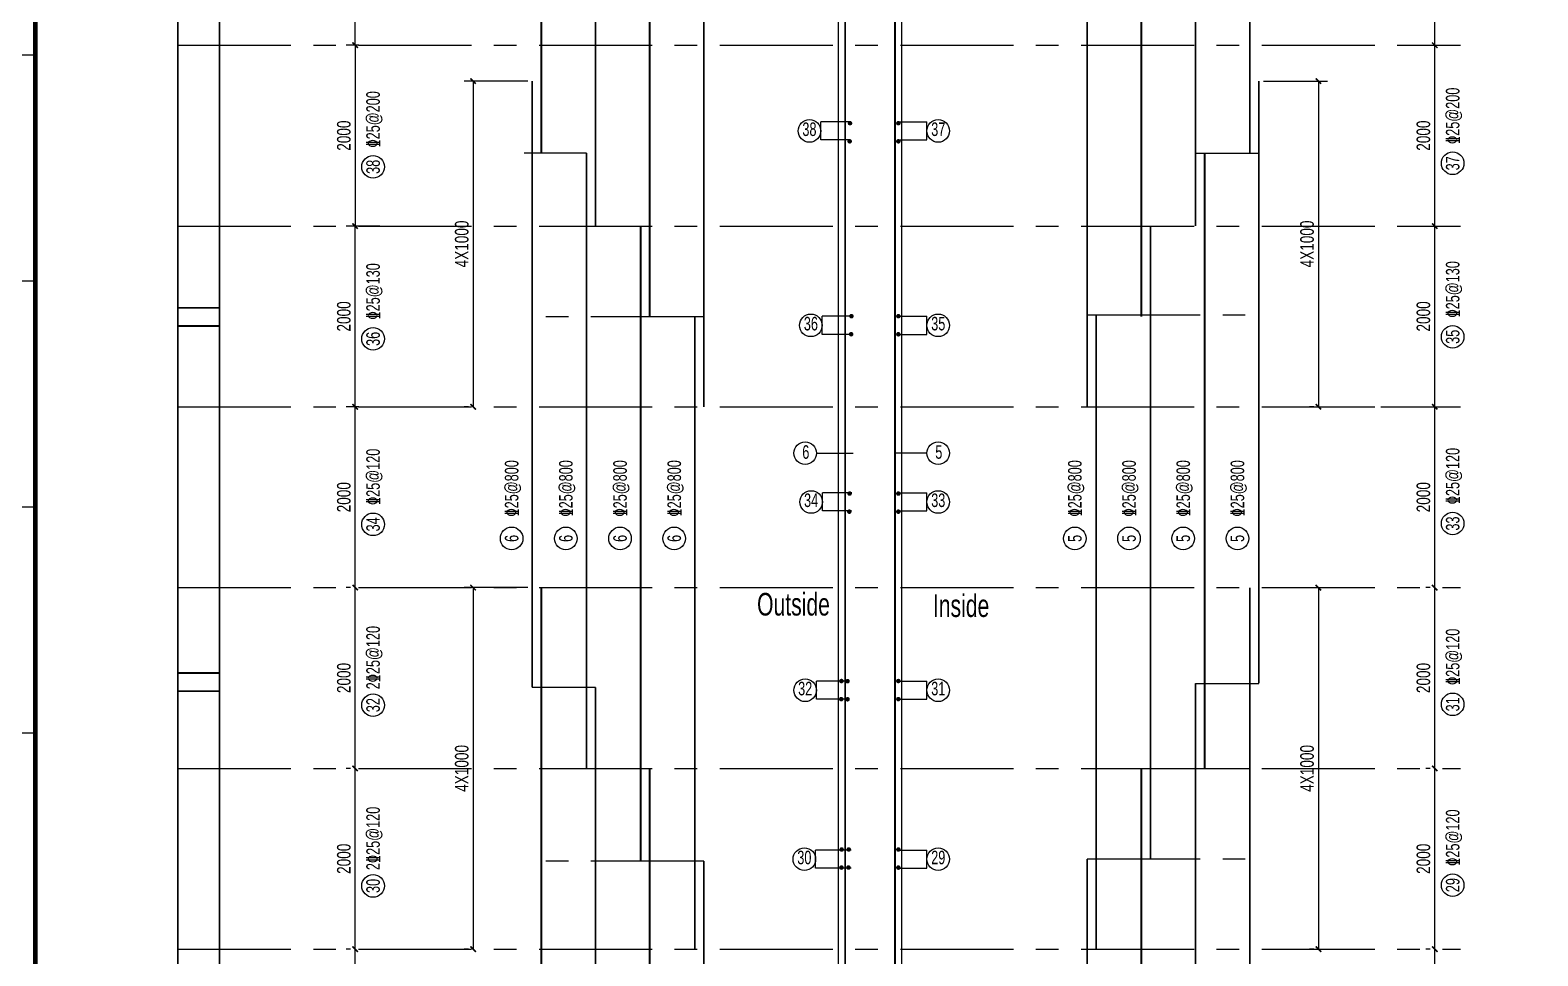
# Model space of a CAD drawing. Extents: x 707031 to 850566, y -411673 to -233438.
# Drawn here: x 792036 to 825418, y -275432 to -254952 of the extents above; entities that cross this region are included whole.
import ezdxf
from ezdxf.enums import TextEntityAlignment as Align

# ---------------------------------------------------------------- set-up
doc = ezdxf.new("R2010")
doc.units = 0
doc.header["$LTSCALE"] = 2000
doc.header["$MEASUREMENT"] = 0
doc.linetypes.add('CENTER', pattern=[2, 1.25, -0.25, 0.25, -0.25])
doc.layers.get('0').update_dxf_attribs({"linetype": 'CONTINUOUS'})
doc.layers.get('DEFPOINTS').update_dxf_attribs({"linetype": 'CONTINUOUS'})
for name, color, linetype in [('S_01', 3, 'CONTINUOUS'), ('S_02', 151, 'CENTER'), ('S_04', 2, 'CONTINUOUS'), ('S_05', 7, 'CONTINUOUS'), ('S_06', 1, 'CONTINUOUS'), ('TK', 1, 'CONTINUOUS')]:
    doc.layers.add(name, color=color, linetype=linetype)
doc.styles.add('FS', font='kstxt.shx', dxfattribs={"width": 0.75, "bigfont": 'kshz.shx'})
doc.styles.add('KS', font='kstxt.shx', dxfattribs={"width": 0.75, "bigfont": 'kshz.shx'})
doc.dimstyles.new('KS50', dxfattribs={"dimtxt": 300, "dimasz": 120, "dimexe": 200, "dimexo": 100, "dimgap": 100, "dimtad": 1, "dimdec": 0, "dimlfac": 0.5, "dimzin": 14, "dimdsep": 46, "dimtxsty": 'KS', "dimblk": 'ARCHTICK', "dimcen": -900, "dimclrd": 7, "dimclre": 7, "dimclrt": 2, "dimadec": 0, "dimazin": 0, "dimtfac": 1, "dimtdec": 0, "dimtix": 1, "dimtmove": 2, "dimatfit": 2, "dimfxl": 1, "dimtolj": 1, "dimtzin": 14, "dimarcsym": 0})

# ---------------------------------------------------------------- blocks, each defined once
blk = doc.blocks.new('A1-1')
at = {"layer": 'TK', "color": 7}
for p, q in [((22050, 1000), (22050, 0)), ((27050, 1000), (27050, 0)), ((32050, 1000), (32050, 0)), ((37050, 1000), (37050, 0))]:
    blk.add_line(p, q, dxfattribs=at)
at = {"layer": 'TK', "color": 7, "const_width": 100}
blk.add_lwpolyline([(2500, 1000), (83100, 1000), (83100, 58400), (2500, 58400)], close=True, dxfattribs=at)
blk = doc.blocks.new('_ArchTick')
at = {"color": 0, "linetype": 'ByBlock', "const_width": 0.3}
blk.add_lwpolyline([(-0.5, -0.5), (0.5, 0.5)], dxfattribs=at)
blk = doc.blocks.new('*D223')
at = {"layer": 'DEFPOINTS', "color": 0}
for p in [(803153, -267285), (801843, -275285), (801843, -275285)]:
    blk.add_point(p, dxfattribs=at)
at = {"layer": 'S_05', "color": 7, "lineweight": -2}
for p, q in [((803053, -267285), (801643, -267285)), ((801843, -267285), (801843, -275285)), ((801743, -275285), (801643, -275285))]:
    blk.add_line(p, q, dxfattribs=at)
at = {"layer": 'S_05', "color": 7, "lineweight": -2, "xscale": 120, "yscale": 120, "zscale": 120}
for p, rotation in [((801843, -267285), 90), ((801843, -275285), 270)]:
    blk.add_blockref('_ArchTick', p, dxfattribs=dict(at, rotation=rotation))
at = {"layer": 'S_05', "color": 2, "insert": (801593, -271285), "char_height": 300, "attachment_point": 5, "rotation": 90, "style": 'KS'}
blk.add_mtext('\\A1;4X1000', dxfattribs=at)
blk = doc.blocks.new('*D224')
at = {"layer": 'DEFPOINTS', "color": 0, "transparency": 16777216}
for p in [(819240, -267285), (820559, -275285), (820559, -275285)]:
    blk.add_point(p, dxfattribs=at)
at = {"layer": 'S_05', "color": 7, "lineweight": -2, "transparency": 16777216}
for p, q in [((819340, -267285), (820759, -267285)), ((820559, -267285), (820559, -275285)), ((820459, -275285), (820359, -275285))]:
    blk.add_line(p, q, dxfattribs=at)
at = {"layer": 'S_05', "color": 7, "lineweight": -2, "transparency": 16777216, "xscale": 120, "yscale": 120, "zscale": 120}
for p, rotation in [((820559, -267285), 90), ((820559, -275285), 270)]:
    blk.add_blockref('_ArchTick', p, dxfattribs=dict(at, rotation=rotation))
at = {"layer": 'S_05', "color": 2, "transparency": 16777216, "insert": (820309, -271285), "char_height": 300, "attachment_point": 5, "rotation": 90, "style": 'KS'}
blk.add_mtext('\\A1;4X1000', dxfattribs=at)
blk = doc.blocks.new('*D233')
at = {"layer": 'DEFPOINTS', "color": 0, "transparency": 16777216}
for p in [(823135, -275285), (823135, -275285), (823135, -279285)]:
    blk.add_point(p, dxfattribs=at)
at = {"layer": 'S_05', "color": 7, "lineweight": -2, "transparency": 16777216}
for p, q in [((823035, -275285), (822935, -275285)), ((823135, -279285), (823135, -275285)), ((823035, -279285), (822935, -279285))]:
    blk.add_line(p, q, dxfattribs=at)
at = {"layer": 'S_05', "color": 7, "lineweight": -2, "transparency": 16777216, "xscale": 120, "yscale": 120, "zscale": 120}
for p, rotation in [((823135, -275285), 90), ((823135, -279285), 270)]:
    blk.add_blockref('_ArchTick', p, dxfattribs=dict(at, rotation=rotation))
at = {"layer": 'S_05', "color": 2, "transparency": 16777216, "insert": (822885, -277285), "char_height": 300, "attachment_point": 5, "rotation": 90, "style": 'KS'}
blk.add_mtext('\\A1;2000', dxfattribs=at)
blk = doc.blocks.new('*D234')
at = {"layer": 'DEFPOINTS', "color": 0, "transparency": 16777216}
for p in [(823135, -271285), (823135, -271285), (823135, -275285)]:
    blk.add_point(p, dxfattribs=at)
at = {"layer": 'S_05', "color": 7, "lineweight": -2, "transparency": 16777216}
for p, q in [((823035, -271285), (822935, -271285)), ((823135, -275285), (823135, -271285)), ((823035, -275285), (822935, -275285))]:
    blk.add_line(p, q, dxfattribs=at)
at = {"layer": 'S_05', "color": 7, "lineweight": -2, "transparency": 16777216, "xscale": 120, "yscale": 120, "zscale": 120}
for p, rotation in [((823135, -271285), 90), ((823135, -275285), 270)]:
    blk.add_blockref('_ArchTick', p, dxfattribs=dict(at, rotation=rotation))
at = {"layer": 'S_05', "color": 2, "transparency": 16777216, "insert": (822885, -273285), "char_height": 300, "attachment_point": 5, "rotation": 90, "style": 'KS'}
blk.add_mtext('\\A1;2000', dxfattribs=at)
blk = doc.blocks.new('*D235')
at = {"layer": 'DEFPOINTS', "color": 0, "transparency": 16777216}
for p in [(823135, -267285), (823135, -267285), (823135, -271285)]:
    blk.add_point(p, dxfattribs=at)
at = {"layer": 'S_05', "color": 7, "lineweight": -2, "transparency": 16777216}
for p, q in [((823035, -267285), (822935, -267285)), ((823135, -271285), (823135, -267285)), ((823035, -271285), (822935, -271285))]:
    blk.add_line(p, q, dxfattribs=at)
at = {"layer": 'S_05', "color": 7, "lineweight": -2, "transparency": 16777216, "xscale": 120, "yscale": 120, "zscale": 120}
for p, rotation in [((823135, -267285), 90), ((823135, -271285), 270)]:
    blk.add_blockref('_ArchTick', p, dxfattribs=dict(at, rotation=rotation))
at = {"layer": 'S_05', "color": 2, "transparency": 16777216, "insert": (822885, -269285), "char_height": 300, "attachment_point": 5, "rotation": 90, "style": 'KS'}
blk.add_mtext('\\A1;2000', dxfattribs=at)
blk = doc.blocks.new('*D238')
at = {"layer": 'DEFPOINTS', "color": 0}
for p in [(799232, -267285), (799232, -267285), (799232, -271285)]:
    blk.add_point(p, dxfattribs=at)
at = {"layer": 'S_05', "color": 7, "lineweight": -2}
for p, q in [((799132, -267285), (799032, -267285)), ((799232, -271285), (799232, -267285)), ((799132, -271285), (799032, -271285))]:
    blk.add_line(p, q, dxfattribs=at)
at = {"layer": 'S_05', "color": 7, "lineweight": -2, "xscale": 120, "yscale": 120, "zscale": 120}
for p, rotation in [((799232, -267285), 90), ((799232, -271285), 270)]:
    blk.add_blockref('_ArchTick', p, dxfattribs=dict(at, rotation=rotation))
at = {"layer": 'S_05', "color": 2, "insert": (798982, -269285), "char_height": 300, "attachment_point": 5, "rotation": 90, "style": 'KS'}
blk.add_mtext('\\A1;2000', dxfattribs=at)
blk = doc.blocks.new('*D239')
at = {"layer": 'DEFPOINTS', "color": 0}
for p in [(799232, -271285), (799232, -271285), (799232, -275285)]:
    blk.add_point(p, dxfattribs=at)
at = {"layer": 'S_05', "color": 7, "lineweight": -2}
for p, q in [((799132, -271285), (799032, -271285)), ((799232, -275285), (799232, -271285)), ((799132, -275285), (799032, -275285))]:
    blk.add_line(p, q, dxfattribs=at)
at = {"layer": 'S_05', "color": 7, "lineweight": -2, "xscale": 120, "yscale": 120, "zscale": 120}
for p, rotation in [((799232, -271285), 90), ((799232, -275285), 270)]:
    blk.add_blockref('_ArchTick', p, dxfattribs=dict(at, rotation=rotation))
at = {"layer": 'S_05', "color": 2, "insert": (798982, -273285), "char_height": 300, "attachment_point": 5, "rotation": 90, "style": 'KS'}
blk.add_mtext('\\A1;2000', dxfattribs=at)
blk = doc.blocks.new('*D240')
at = {"layer": 'DEFPOINTS', "color": 0}
for p in [(799232, -275285), (799232, -275285), (799232, -279285)]:
    blk.add_point(p, dxfattribs=at)
at = {"layer": 'S_05', "color": 7, "lineweight": -2}
for p, q in [((799132, -275285), (799032, -275285)), ((799232, -279285), (799232, -275285)), ((799132, -279285), (799032, -279285))]:
    blk.add_line(p, q, dxfattribs=at)
at = {"layer": 'S_05', "color": 7, "lineweight": -2, "xscale": 120, "yscale": 120, "zscale": 120}
for p, rotation in [((799232, -275285), 90), ((799232, -279285), 270)]:
    blk.add_blockref('_ArchTick', p, dxfattribs=dict(at, rotation=rotation))
at = {"layer": 'S_05', "color": 2, "insert": (798982, -277285), "char_height": 300, "attachment_point": 5, "rotation": 90, "style": 'KS'}
blk.add_mtext('\\A1;2000', dxfattribs=at)
blk = doc.blocks.new('*D247')
at = {"layer": 'DEFPOINTS', "color": 0, "transparency": 16777216}
for p in [(821838, -263285), (823135, -263285), (823135, -267285)]:
    blk.add_point(p, dxfattribs=at)
at = {"layer": 'S_05', "color": 7, "lineweight": -2, "transparency": 16777216}
for p, q in [((821938, -263285), (823335, -263285)), ((823135, -267285), (823135, -263285)), ((823035, -267285), (822935, -267285))]:
    blk.add_line(p, q, dxfattribs=at)
at = {"layer": 'S_05', "color": 7, "lineweight": -2, "transparency": 16777216, "xscale": 120, "yscale": 120, "zscale": 120}
for p, rotation in [((823135, -263285), 90), ((823135, -267285), 270)]:
    blk.add_blockref('_ArchTick', p, dxfattribs=dict(at, rotation=rotation))
at = {"layer": 'S_05', "color": 2, "transparency": 16777216, "insert": (822885, -265285), "char_height": 300, "attachment_point": 5, "rotation": 90, "style": 'KS'}
blk.add_mtext('\\A1;2000', dxfattribs=at)
blk = doc.blocks.new('*D248')
at = {"layer": 'DEFPOINTS', "color": 0, "transparency": 16777216}
for p in [(822416, -259285), (823135, -259285), (821838, -263285)]:
    blk.add_point(p, dxfattribs=at)
at = {"layer": 'S_05', "color": 7, "lineweight": -2, "transparency": 16777216}
for p, q in [((822516, -259285), (823335, -259285)), ((823135, -263285), (823135, -259285)), ((821938, -263285), (823335, -263285))]:
    blk.add_line(p, q, dxfattribs=at)
at = {"layer": 'S_05', "color": 7, "lineweight": -2, "transparency": 16777216, "xscale": 120, "yscale": 120, "zscale": 120}
for p, rotation in [((823135, -259285), 90), ((823135, -263285), 270)]:
    blk.add_blockref('_ArchTick', p, dxfattribs=dict(at, rotation=rotation))
at = {"layer": 'S_05', "color": 2, "transparency": 16777216, "insert": (822885, -261285), "char_height": 300, "attachment_point": 5, "rotation": 90, "style": 'KS'}
blk.add_mtext('\\A1;2000', dxfattribs=at)
blk = doc.blocks.new('*D249')
at = {"layer": 'DEFPOINTS', "color": 0}
for p in [(799232, -263285), (799415, -263285), (799232, -267285)]:
    blk.add_point(p, dxfattribs=at)
at = {"layer": 'S_05', "color": 7, "lineweight": -2}
for p, q in [((799315, -263285), (799032, -263285)), ((799232, -267285), (799232, -263285)), ((799132, -267285), (799032, -267285))]:
    blk.add_line(p, q, dxfattribs=at)
at = {"layer": 'S_05', "color": 7, "lineweight": -2, "xscale": 120, "yscale": 120, "zscale": 120}
for p, rotation in [((799232, -263285), 90), ((799232, -267285), 270)]:
    blk.add_blockref('_ArchTick', p, dxfattribs=dict(at, rotation=rotation))
at = {"layer": 'S_05', "color": 2, "insert": (798982, -265285), "char_height": 300, "attachment_point": 5, "rotation": 90, "style": 'KS'}
blk.add_mtext('\\A1;2000', dxfattribs=at)
blk = doc.blocks.new('*D250')
at = {"layer": 'DEFPOINTS', "color": 0}
for p in [(799232, -259285), (799876, -259285), (799415, -263285)]:
    blk.add_point(p, dxfattribs=at)
at = {"layer": 'S_05', "color": 7, "lineweight": -2}
for p, q in [((799776, -259285), (799032, -259285)), ((799232, -263285), (799232, -259285)), ((799315, -263285), (799032, -263285))]:
    blk.add_line(p, q, dxfattribs=at)
at = {"layer": 'S_05', "color": 7, "lineweight": -2, "xscale": 120, "yscale": 120, "zscale": 120}
for p, rotation in [((799232, -259285), 90), ((799232, -263285), 270)]:
    blk.add_blockref('_ArchTick', p, dxfattribs=dict(at, rotation=rotation))
at = {"layer": 'S_05', "color": 2, "insert": (798982, -261285), "char_height": 300, "attachment_point": 5, "rotation": 90, "style": 'KS'}
blk.add_mtext('\\A1;2000', dxfattribs=at)
blk = doc.blocks.new('*D251')
at = {"layer": 'DEFPOINTS', "color": 0, "transparency": 16777216}
for p in [(822270, -255285), (823135, -255285), (822416, -259285)]:
    blk.add_point(p, dxfattribs=at)
at = {"layer": 'S_05', "color": 7, "lineweight": -2, "transparency": 16777216}
for p, q in [((822370, -255285), (823335, -255285)), ((823135, -259285), (823135, -255285)), ((822516, -259285), (823335, -259285))]:
    blk.add_line(p, q, dxfattribs=at)
at = {"layer": 'S_05', "color": 7, "lineweight": -2, "transparency": 16777216, "xscale": 120, "yscale": 120, "zscale": 120}
for p, rotation in [((823135, -255285), 90), ((823135, -259285), 270)]:
    blk.add_blockref('_ArchTick', p, dxfattribs=dict(at, rotation=rotation))
at = {"layer": 'S_05', "color": 2, "transparency": 16777216, "insert": (822885, -257285), "char_height": 300, "attachment_point": 5, "rotation": 90, "style": 'KS'}
blk.add_mtext('\\A1;2000', dxfattribs=at)
blk = doc.blocks.new('*D252')
at = {"layer": 'DEFPOINTS', "color": 0, "transparency": 16777216}
for p in [(819240, -256079), (820559, -263285), (820559, -263285)]:
    blk.add_point(p, dxfattribs=at)
at = {"layer": 'S_05', "color": 7, "lineweight": -2, "transparency": 16777216}
for p, q in [((819340, -256079), (820759, -256079)), ((820559, -256079), (820559, -263285)), ((820459, -263285), (820359, -263285))]:
    blk.add_line(p, q, dxfattribs=at)
at = {"layer": 'S_05', "color": 7, "lineweight": -2, "transparency": 16777216, "xscale": 120, "yscale": 120, "zscale": 120}
for p, rotation in [((820559, -256079), 90), ((820559, -263285), 270)]:
    blk.add_blockref('_ArchTick', p, dxfattribs=dict(at, rotation=rotation))
at = {"layer": 'S_05', "color": 2, "transparency": 16777216, "insert": (820309, -259682), "char_height": 300, "attachment_point": 5, "rotation": 90, "style": 'KS'}
blk.add_mtext('\\A1;4X1000', dxfattribs=at)
blk = doc.blocks.new('*D253')
at = {"layer": 'DEFPOINTS', "color": 0}
for p in [(803153, -256079), (801843, -263285), (801843, -263285)]:
    blk.add_point(p, dxfattribs=at)
at = {"layer": 'S_05', "color": 7, "lineweight": -2}
for p, q in [((803053, -256079), (801643, -256079)), ((801843, -256079), (801843, -263285)), ((801743, -263285), (801643, -263285))]:
    blk.add_line(p, q, dxfattribs=at)
at = {"layer": 'S_05', "color": 7, "lineweight": -2, "xscale": 120, "yscale": 120, "zscale": 120}
for p, rotation in [((801843, -256079), 90), ((801843, -263285), 270)]:
    blk.add_blockref('_ArchTick', p, dxfattribs=dict(at, rotation=rotation))
at = {"layer": 'S_05', "color": 2, "insert": (801593, -259682), "char_height": 300, "attachment_point": 5, "rotation": 90, "style": 'KS'}
blk.add_mtext('\\A1;4X1000', dxfattribs=at)
blk = doc.blocks.new('*D272')
at = {"layer": 'DEFPOINTS', "color": 0, "transparency": 16777216}
for p in [(822370, -251285), (823135, -251285), (822370, -255285)]:
    blk.add_point(p, dxfattribs=at)
at = {"layer": 'S_05', "color": 7, "lineweight": -2, "transparency": 16777216}
for p, q in [((822470, -251285), (823335, -251285)), ((823135, -255285), (823135, -251285)), ((822470, -255285), (823335, -255285))]:
    blk.add_line(p, q, dxfattribs=at)
at = {"layer": 'S_05', "color": 7, "lineweight": -2, "transparency": 16777216, "xscale": 120, "yscale": 120, "zscale": 120}
for p, rotation in [((823135, -251285), 90), ((823135, -255285), 270)]:
    blk.add_blockref('_ArchTick', p, dxfattribs=dict(at, rotation=rotation))
at = {"layer": 'S_05', "color": 2, "transparency": 16777216, "insert": (822885, -253285), "char_height": 300, "attachment_point": 5, "rotation": 90, "style": 'KS'}
blk.add_mtext('\\A1;2000', dxfattribs=at)
blk = doc.blocks.new('*D277')
at = {"layer": 'DEFPOINTS', "color": 0}
for p in [(799415, -255285), (799232, -259285), (799876, -259285)]:
    blk.add_point(p, dxfattribs=at)
at = {"layer": 'S_05', "color": 7, "lineweight": -2}
for p, q in [((799315, -255285), (799032, -255285)), ((799232, -255285), (799232, -259285)), ((799776, -259285), (799032, -259285))]:
    blk.add_line(p, q, dxfattribs=at)
at = {"layer": 'S_05', "color": 7, "lineweight": -2, "xscale": 120, "yscale": 120, "zscale": 120}
for p, rotation in [((799232, -255285), 90), ((799232, -259285), 270)]:
    blk.add_blockref('_ArchTick', p, dxfattribs=dict(at, rotation=rotation))
at = {"layer": 'S_05', "color": 2, "insert": (798982, -257285), "char_height": 300, "attachment_point": 5, "rotation": 90, "style": 'KS'}
blk.add_mtext('\\A1;2000', dxfattribs=at)
blk = doc.blocks.new('*D279')
at = {"layer": 'DEFPOINTS', "color": 0}
for p in [(799232, -251285), (799876, -251285), (799415, -255285)]:
    blk.add_point(p, dxfattribs=at)
at = {"layer": 'S_05', "color": 7, "lineweight": -2}
for p, q in [((799776, -251285), (799032, -251285)), ((799232, -255285), (799232, -251285)), ((799315, -255285), (799032, -255285))]:
    blk.add_line(p, q, dxfattribs=at)
at = {"layer": 'S_05', "color": 7, "lineweight": -2, "xscale": 120, "yscale": 120, "zscale": 120}
for p, rotation in [((799232, -251285), 90), ((799232, -255285), 270)]:
    blk.add_blockref('_ArchTick', p, dxfattribs=dict(at, rotation=rotation))
at = {"layer": 'S_05', "color": 2, "insert": (798982, -253285), "char_height": 300, "attachment_point": 5, "rotation": 90, "style": 'KS'}
blk.add_mtext('\\A1;2000', dxfattribs=at)

msp = doc.modelspace()

# ---------------------------------------------------------------- linework, layer by layer
at = {"layer": 'S_01'}
for p, q in [((809933.081, -299285.297), (809933.081, -242285.297)), ((811333.081, -299285.297), (811333.081, -242285.297))]:
    msp.add_line(p, q, dxfattribs=at)
at = {"layer": 'S_02'}
for p, q in [((795305.682, -255285.297), (823708.559, -255285.297)), ((804352.782, -257669.823), (802971.492, -257669.823)), ((817839.86, -257669.823), (819239.86, -257669.823)), ((795305.682, -259285.297), (823708.559, -259285.297)), ((806952.782, -261292.233), (803152.782, -261292.233)), ((815439.86, -261250.587), (819039.86, -261250.587)), ((795305.682, -263285.297), (823708.559, -263285.297)), ((795305.682, -267285.297), (823708.559, -267285.297)), ((804552.782, -269494.998), (803152.782, -269494.998)), ((817839.86, -269406.581), (819239.86, -269406.581)), ((795305.682, -271285.297), (823708.559, -271285.297)), ((816639.86, -271285.297), (819039.86, -271285.297)), ((806952.782, -273334.628), (803352.782, -273334.628)), ((815439.86, -273287.269), (819039.86, -273287.269)), ((795305.682, -275285.297), (823708.559, -275285.297))]:
    msp.add_line(p, q, dxfattribs=at)
at = {"layer": 'S_04'}
for p, q in [((809540.01, -257380.716), (809540.01, -256980.716)), ((810188.257, -256980.716), (809540.01, -256980.716)), ((811258.558, -256980.716), (811892.12, -256980.716)), ((811892.12, -257380.716), (811892.12, -256980.716)), ((810181.134, -257380.716), (809540.01, -257380.716)), ((811258.558, -257380.716), (811892.12, -257380.716)), ((809572.01, -261681.94), (809572.01, -261281.94)), ((810220.257, -261281.94), (809572.01, -261281.94)), ((811258.558, -261281.94), (811892.12, -261281.94)), ((811892.12, -261681.94), (811892.12, -261281.94)), ((810213.134, -261681.94), (809572.01, -261681.94)), ((811258.558, -261681.94), (811892.12, -261681.94)), ((809446.87, -264310.434), (810260.372, -264310.434)), ((811892.12, -264310.434), (811182.687, -264310.434)), ((809577.01, -265589.942), (809577.01, -265189.942)), ((810225.257, -265189.942), (809577.01, -265189.942)), ((811258.558, -265189.942), (811892.12, -265189.942)), ((811892.12, -265589.942), (811892.12, -265189.942)), ((810218.134, -265589.942), (809577.01, -265589.942)), ((811258.558, -265589.942), (811892.12, -265589.942)), ((809446.01, -269756.217), (809446.01, -269356.217)), ((810094.257, -269356.217), (809446.01, -269356.217)), ((811258.558, -269356.217), (811892.12, -269356.217)), ((811892.12, -269756.217), (811892.12, -269356.217)), ((810087.134, -269756.217), (809446.01, -269756.217)), ((811258.558, -269756.217), (811892.12, -269756.217)), ((810211.373, -273093.57), (809427.468, -273093.57)), ((809427.468, -273493.57), (809427.468, -273093.57)), ((811258.558, -273093.57), (811892.12, -273093.57)), ((811892.12, -273493.57), (811892.12, -273093.57)), ((810211.373, -273493.57), (809427.468, -273493.57)), ((811258.558, -273493.57), (811892.12, -273493.57))]:
    msp.add_line(p, q, dxfattribs=at)
for centre in [(809290.01, -257181.172), (812142.12, -257181.172), (823531.949, -257896.917), (799627.882, -257975.109), (809322.01, -261482.396), (812142.12, -261482.396), (799627.882, -261781.502), (823531.949, -261736.034), (809196.87, -264310.434), (812142.12, -264310.434), (809327.01, -265390.398), (812142.12, -265390.398), (799627.882, -265885.546), (823531.949, -265867.546), (802696.323, -266196.295), (803896.323, -266196.295), (805096.323, -266196.295), (806296.323, -266196.295), (815165.963, -266196.295), (816365.963, -266196.295), (817565.963, -266196.295), (818765.963, -266196.295), (809196.01, -269556.673), (812142.12, -269556.673), (799627.882, -269885.546), (823531.949, -269867.546), (809177.468, -273294.026), (812142.12, -273294.026), (799627.882, -273885.546), (823531.949, -273867.546)]:
    msp.add_circle(centre, 250, dxfattribs=at)
at = {"layer": 'S_06', "color": 1, "const_width": 40}
for points in [[(795305.682, -300885.297), (795305.682, -240485.297)], [(796229.346, -300885.297), (796229.346, -240485.297)], [(810083.081, -299285.297), (810083.081, -240485.297)], [(811183.081, -299285.297), (811183.081, -240485.297)], [(803352.782, -257669.823), (803352.782, -244079.369)], [(819039.86, -257669.823), (819039.86, -244079.369)], [(804552.782, -259285.297), (804552.782, -245669.823)], [(817839.86, -259285.297), (817839.86, -245669.823)], [(805752.782, -261292.233), (805752.782, -247285.297)], [(816639.86, -261292.233), (816639.86, -247285.297)], [(806952.782, -263285.297), (806952.782, -249292.233)], [(815439.86, -263285.297), (815439.86, -249292.233)], [(803152.782, -269494.998), (803152.782, -256079.369)], [(819239.86, -269406.581), (819239.86, -256079.369)], [(804352.782, -271285.297), (804352.782, -257669.823)], [(818039.86, -271285.297), (818039.86, -257669.823)], [(805552.782, -273334.628), (805552.782, -259285.297)], [(816839.86, -273287.269), (816839.86, -259285.297)], [(795305.682, -261096.579), (796229.346, -261096.579)], [(806752.782, -275285.297), (806752.782, -261292.233)], [(815639.86, -275285.297), (815639.86, -261250.587)], [(795305.682, -261496.579), (796229.346, -261496.579)], [(803352.782, -281416.233), (803352.782, -267285.297)], [(819039.86, -281325.536), (819039.86, -267285.297)], [(795305.682, -269174.402), (796229.346, -269174.402)], [(817839.86, -283285.297), (817839.86, -269406.581)], [(795305.682, -269574.402), (796229.346, -269574.402)], [(804552.782, -283285.297), (804552.782, -269494.998)], [(805752.782, -285339.484), (805752.782, -271285.297)], [(816639.86, -285155.268), (816639.86, -271285.297)], [(806952.782, -287285.297), (806952.782, -273334.628)], [(815439.86, -287285.297), (815439.86, -273287.269)]]:
    msp.add_lwpolyline(points, dxfattribs=at)
at = {"layer": 'S_06', "const_width": 50}
for points in [[(810163.257, -257010.128, 1), (810213.257, -257010.128, 1)], [(811233.558, -257010.128, 1), (811283.558, -257010.128, 1)], [(810156.134, -257410.128, 1), (810206.134, -257410.128, 1)], [(811233.558, -257410.128, 1), (811283.558, -257410.128, 1)], [(810195.257, -261279.466, 1), (810245.257, -261279.466, 1)], [(811233.558, -261279.466, 1), (811283.558, -261279.466, 1)], [(810188.134, -261679.466, 1), (810238.134, -261679.466, 1)], [(811233.558, -261679.466, 1), (811283.558, -261679.466, 1)], [(810154.687, -265204.545, 1), (810204.687, -265204.545, 1)], [(811233.558, -265204.545, 1), (811283.558, -265204.545, 1)], [(810147.564, -265604.545, 1), (810197.564, -265604.545, 1)], [(811233.558, -265604.545, 1), (811283.558, -265604.545, 1)], [(809973.937, -269352.288, 1), (810023.937, -269352.288, 1)], [(810109.163, -269355.793, 1), (810159.163, -269355.793, 1)], [(811233.558, -269352.288, 1), (811283.558, -269352.288, 1)], [(809968.9, -269752.288, 1), (810018.9, -269752.288, 1)], [(810109.163, -269755.793, 1), (810159.163, -269755.793, 1)], [(811233.558, -269752.288, 1), (811283.558, -269752.288, 1)], [(809978.389, -273079.657, 1), (810028.389, -273079.657, 1)], [(810134.133, -273078.564, 1), (810184.133, -273078.564, 1)], [(811233.558, -273079.657, 1), (811283.558, -273079.657, 1)], [(809973.352, -273479.657, 1), (810023.352, -273479.657, 1)], [(810129.095, -273478.564, 1), (810179.095, -273478.564, 1)], [(811233.558, -273479.657, 1), (811283.558, -273479.657, 1)]]:
    msp.add_lwpolyline(points, format="xyb", close=True, dxfattribs=at)

# ---------------------------------------------------------------- block references
at = {"layer": 'TK', "color": 7, "rotation": 270}
msp.add_blockref('A1-1', (791148.599, -233455.813), dxfattribs=at)

# ---------------------------------------------------------------- texts
at = {"layer": 'S_01', "style": 'FS', "width": 0.7}
for s, p in [('Outside', (808130.809, -267902.73)), ('Inside', (812023.702, -267934.612))]:
    msp.add_text(s, height=500, dxfattribs=at).set_placement(p)
at = {"layer": 'S_04', "style": 'FS', "width": 0.7}
for s, p in [('%%13225@200', (799627.882, -256924.018)), ('%%13225@200', (823531.949, -256845.826)), ('38', (799627.882, -257975.109)), ('37', (823531.949, -257896.917)), ('%%13225@130', (799627.882, -260730.411)), ('%%13225@130', (823531.949, -260684.943)), ('36', (799627.882, -261781.502)), ('35', (823531.949, -261736.034)), ('%%13225@120', (799627.882, -264834.455)), ('%%13225@120', (823531.949, -264816.455)), ('%%13225@800', (802696.323, -265088.47)), ('%%13225@800', (803896.323, -265088.47)), ('%%13225@800', (805096.323, -265088.47)), ('%%13225@800', (806296.323, -265088.47)), ('%%13225@800', (815165.963, -265088.47)), ('%%13225@800', (816365.963, -265088.47)), ('%%13225@800', (817565.963, -265088.47)), ('%%13225@800', (818765.963, -265088.47)), ('34', (799627.882, -265885.546)), ('33', (823531.949, -265867.546)), ('6', (802696.323, -266196.295)), ('6', (803896.323, -266196.295)), ('6', (805096.323, -266196.295)), ('6', (806296.323, -266196.295)), ('5', (815165.963, -266196.295)), ('5', (816365.963, -266196.295)), ('5', (817565.963, -266196.295)), ('5', (818765.963, -266196.295)), ('2%%13225@120', (799627.882, -268834.455)), ('%%13225@120', (823531.949, -268816.455)), ('31', (823531.949, -269867.546)), ('32', (799627.882, -269885.546)), ('2%%13225@120', (799627.882, -272834.455)), ('%%13225@120', (823531.949, -272816.455)), ('29', (823531.949, -273867.546)), ('30', (799627.882, -273885.546))]:
    msp.add_text(s, height=300, rotation=90, dxfattribs=at).set_placement(p, align=Align.MIDDLE_CENTER)
for s, p in [('38', (809290.01, -257143.246)), ('37', (812142.12, -257143.246)), ('36', (809322.01, -261444.47)), ('35', (812142.12, -261444.47)), ('6', (809209.524, -264285.15)), ('5', (812154.773, -264285.15)), ('34', (809327.01, -265352.472)), ('33', (812142.12, -265352.472)), ('32', (809196.01, -269518.747)), ('31', (812142.12, -269518.747)), ('30', (809177.468, -273256.099)), ('29', (812142.12, -273256.099))]:
    msp.add_text(s, height=300, dxfattribs=at).set_placement(p, align=Align.MIDDLE_CENTER)

# ---------------------------------------------------------------- dimensions: what is measured, and where the dimension line sits
at = {"layer": 'S_05'}
for base, p1, p2, angle, picture, middle in [((799231.63, -251285.297), (799414.888, -255285.297), (799875.628, -251285.297), 90, '*D279', (798981.63, -253285.297)), ((823134.908, -251285.297), (822369.569, -255285.297), (822369.569, -251285.297), 90, '*D272', (822884.908, -253285.297)), ((799231.63, -259285.297), (799414.888, -255285.297), (799875.628, -259285.297), 270, '*D277', (798981.63, -257285.297)), ((823134.908, -255285.297), (822416.392, -259285.297), (822269.569, -255285.297), 90, '*D251', (822884.908, -257285.297)), ((799231.63, -259285.297), (799414.888, -263285.297), (799875.628, -259285.297), 90, '*D250', (798981.63, -261285.297)), ((823134.908, -259285.297), (821838.49, -263285.297), (822416.392, -259285.297), 90, '*D248', (822884.908, -261285.297)), ((799231.63, -263285.297), (799231.63, -267285.297), (799414.888, -263285.297), 90, '*D249', (798981.63, -265285.297)), ((823134.908, -263285.297), (823134.908, -267285.297), (821838.49, -263285.297), 90, '*D247', (822884.908, -265285.297)), ((799231.63, -267285.297), (799231.63, -271285.297), (799231.63, -267285.297), 90, '*D238', (798981.63, -269285.297)), ((823134.908, -267285.297), (823134.908, -271285.297), (823134.908, -267285.297), 90, '*D235', (822884.908, -269285.297)), ((799231.63, -271285.297), (799231.63, -275285.297), (799231.63, -271285.297), 90, '*D239', (798981.63, -273285.297)), ((823134.908, -271285.297), (823134.908, -275285.297), (823134.908, -271285.297), 90, '*D234', (822884.908, -273285.297)), ((799231.63, -275285.297), (799231.63, -279285.297), (799231.63, -275285.297), 90, '*D240', (798981.63, -277285.297)), ((823134.908, -275285.297), (823134.908, -279285.297), (823134.908, -275285.297), 90, '*D233', (822884.908, -277285.297))]:
    dim = msp.add_linear_dim(base=base, p1=p1, p2=p2, angle=angle, dimstyle='KS50', dxfattribs=at)
    dim.commit()
    dim.dimension.update_dxf_attribs({"geometry": picture, "text_midpoint": middle})
for base, p1, p2, angle, picture, middle in [((801843.127, -263285.297), (803152.782, -256079.369), (801843.127, -263285.297), 270, '*D253', (801593.127, -259682.333)), ((820559.458, -263285.297), (819239.86, -256079.369), (820559.458, -263285.297), 90, '*D252', (820309.458, -259682.333)), ((801843.127, -275285.297), (803152.782, -267285.297), (801843.127, -275285.297), 270, '*D223', (801593.127, -271285.297)), ((820559.458, -275285.297), (819239.86, -267285.297), (820559.458, -275285.297), 90, '*D224', (820309.458, -271285.297))]:
    dim = msp.add_linear_dim(base=base, p1=p1, p2=p2, angle=angle, text='4X1000', dimstyle='KS50', dxfattribs=at)
    dim.commit()
    dim.dimension.update_dxf_attribs({"geometry": picture, "text_midpoint": middle})

doc.saveas('drawing.dxf')
